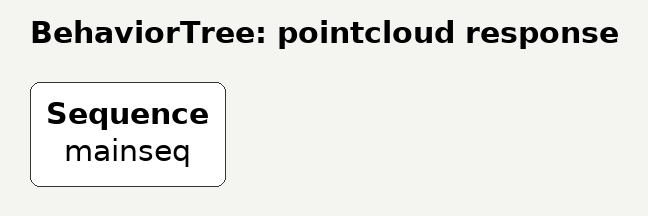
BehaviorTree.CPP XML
<root BTCPP_format="4">
    <BehaviorTree ID="pointcloud response">
        <Sequence name="mainseq">

        </Sequence>
    </BehaviorTree>
</root>
